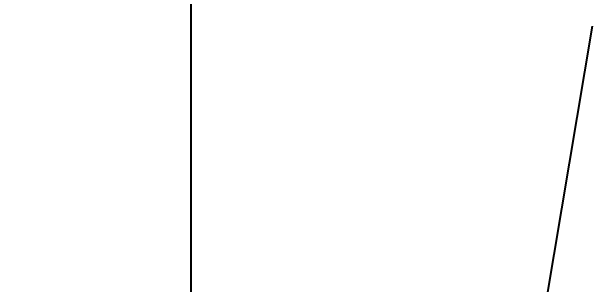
# Model space of a CAD drawing. Header units: millimetres. Extents: x 601 to 1195, y -13 to 407.
# Drawn here: x 818.81 to 836.51, y 284.32 to 292.47 of the extents above; entities that cross this region are included whole.
import ezdxf

# ---------------------------------------------------------------- set-up
doc = ezdxf.new("R2010")
doc.units = ezdxf.units.MM
doc.header["$LTSCALE"] = 0.1
doc.layers.add('DIM', color=3, linetype='Continuous')
doc.styles.get("Standard").update_dxf_attribs({"font": 'arial.ttf'})
doc.dimstyles.new('ISO-25', dxfattribs={"dimtxt": 2.5, "dimasz": 2.5, "dimexe": 1.25, "dimexo": 0.625, "dimtad": 1, "dimlfac": 1.666667, "dimtxsty": 'Standard', "dimcen": 2.5, "dimadec": 0, "dimazin": 0, "dimtfac": 1, "dimtmove": 0, "dimatfit": 3, "dimfxl": 0, "dimarcsym": 0})

# ---------------------------------------------------------------- blocks, each defined once
blk = doc.blocks.new('*D4')
at = {"layer": 'Defpoints', "color": 0}
for p in [(824.165, 295.645), (836.755, 295.645), (888.958, 151.37)]:
    blk.add_point(p, dxfattribs=at)
at = {"layer": 'DIM', "color": 0, "lineweight": -2}
for p, q in [((836.13, 295.645), (822.915, 295.645)), ((824.165, 153.87), (824.165, 293.145)), ((888.333, 151.37), (822.915, 151.37))]:
    blk.add_line(p, q, dxfattribs=at)
at = {"layer": 'DIM', "color": 0}
for points in [[(823.748, 293.145), (824.582, 293.145), (824.165, 295.645)], [(823.748, 153.87), (824.582, 153.87), (824.165, 151.37)]]:
    blk.add_solid(points, dxfattribs=at)
at = {"layer": 'DIM', "color": 0, "insert": (822.038, 223.508), "char_height": 2.5, "attachment_point": 5, "rotation": 90}
blk.add_mtext('240,46', dxfattribs=at)
blk = doc.blocks.new('*D5')
at = {"layer": 'Defpoints', "color": 0}
for p in [(838.011, 303.15), (836.255, 292.657), (983.324, 282.05), (883.16, 269.05), (983.324, 148.496)]:
    blk.add_point(p, dxfattribs=at)
at = {"layer": 'DIM', "color": 0, "lineweight": -2}
blk.add_line((836.152, 292.041), (833.254, 274.728), dxfattribs=at)
blk.add_arc((983.324, 1171.51), 908.002, 260.657752, 269.842248, dxfattribs=at)
at = {"layer": 'DIM', "color": 0}
for points in [[(835.859, 275.14), (835.995, 275.962), (833.461, 275.961)], [(980.825, 263.928), (980.824, 263.095), (983.324, 263.508)]]:
    blk.add_solid(points, dxfattribs=at)
at = {"layer": 'DIM', "color": 0, "insert": (908.292, 268.521), "char_height": 2.5, "attachment_point": 5, "rotation": 355.25}
blk.add_mtext('10°', dxfattribs=at)
blk = doc.blocks.new('*D7')
at = {"layer": 'Defpoints', "color": 0}
for p in [(1049.711, 364.428), (818.81, 303.135), (1049.711, 217.456)]:
    blk.add_point(p, dxfattribs=at)
at = {"layer": 'DIM', "color": 0, "lineweight": -2}
for p, q in [((818.81, 303.76), (818.81, 365.678)), ((1049.711, 218.081), (1049.711, 365.678)), ((821.31, 364.428), (1047.211, 364.428))]:
    blk.add_line(p, q, dxfattribs=at)
at = {"layer": 'DIM', "color": 0}
for points in [[(821.31, 364.845), (821.31, 364.011), (818.81, 364.428)], [(1047.211, 364.845), (1047.211, 364.011), (1049.711, 364.428)]]:
    blk.add_solid(points, dxfattribs=at)
at = {"layer": 'DIM', "color": 0, "insert": (934.261, 366.556), "char_height": 2.5, "attachment_point": 5}
blk.add_mtext('384,84', dxfattribs=at)

msp = doc.modelspace()

# ---------------------------------------------------------------- dimensions: what is measured, and where the dimension line sits
at = {"layer": 'DIM'}
dim = msp.add_linear_dim(base=(1049.7114, 364.4281), p1=(818.8103, 303.1346), p2=(1049.7114, 217.4557), dimstyle='ISO-25', dxfattribs=at)
dim.commit()
dim.dimension.update_dxf_attribs({"geometry": '*D7', "text_midpoint": (934.2608, 366.5555)})
dim = msp.add_angular_dim_2l(base=(883.1603, 269.0496), line1=((983.3242, 282.0503), (983.3242, 148.4962)), line2=((836.2548, 292.657), (838.0107, 303.1502)), dimstyle='ISO-25', dxfattribs=at)
dim.commit()
dim.dimension.update_dxf_attribs({"geometry": '*D5', "text_midpoint": (908.2917, 268.5214)})
dim = msp.add_linear_dim(base=(824.1651, 295.6455), p1=(888.9578, 151.3703), p2=(836.7548, 295.6455), angle=90, dimstyle='ISO-25', dxfattribs=at)
dim.commit()
dim.dimension.update_dxf_attribs({"geometry": '*D4', "text_midpoint": (822.0377, 223.5079)})

doc.saveas('drawing.dxf')
